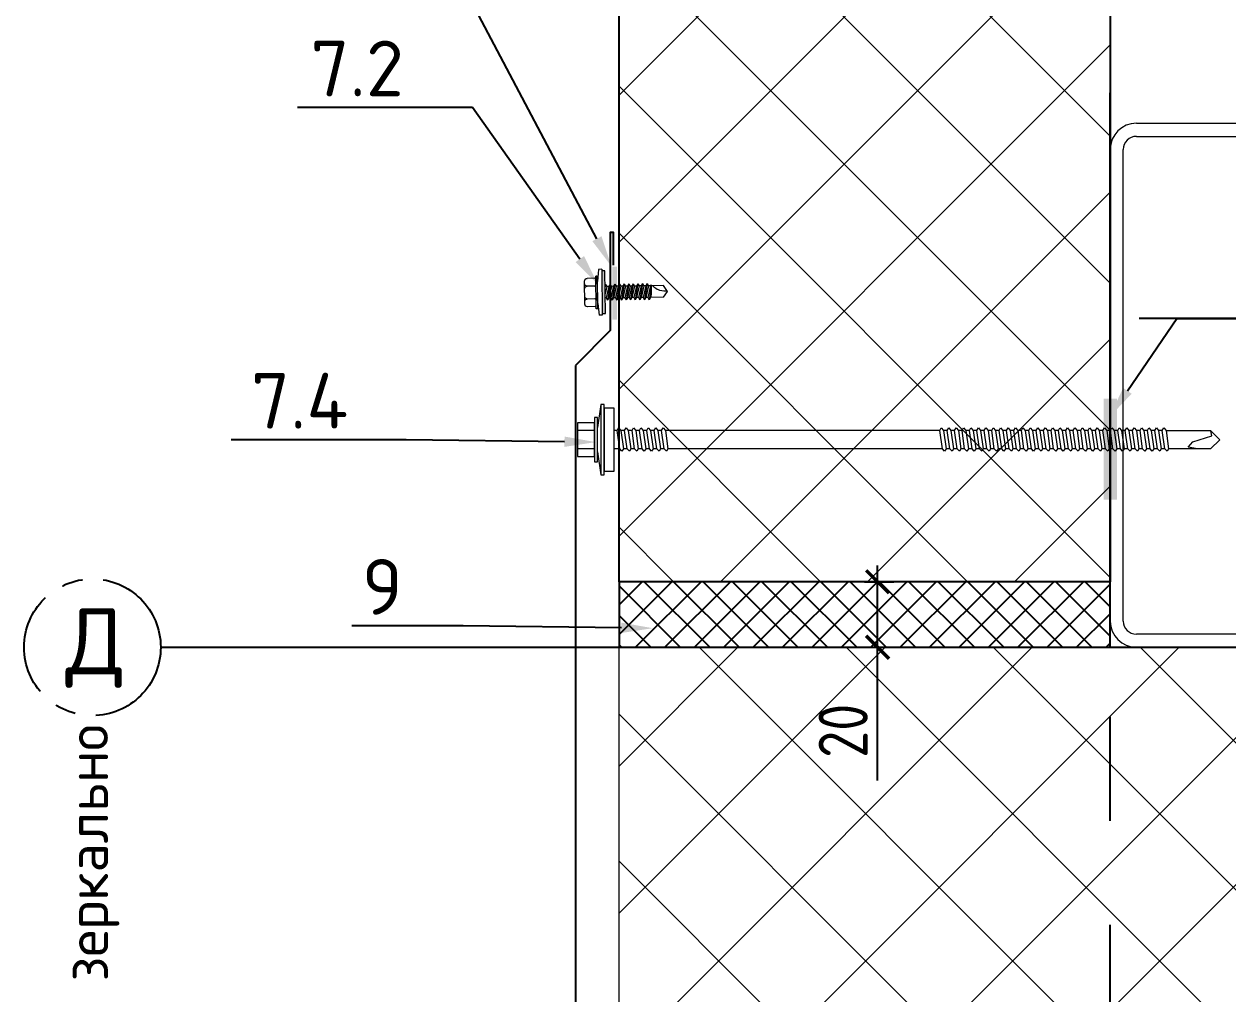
# Model space of a CAD drawing. Header units: millimetres. Extents: x -3689 to 3021565, y -698052 to -604547.
# Drawn here: x 2758484 to 2758851.7, y -666434.7 to -666138.6 of the extents above; entities that cross this region are included whole.
import ezdxf
from ezdxf import colors
from ezdxf.entities.mleader import LeaderData, LeaderLine
from ezdxf.math import Vec2, Vec3

# ---------------------------------------------------------------- set-up
doc = ezdxf.new("R2010")
doc.units = ezdxf.units.MM
doc.header["$PDMODE"] = 35
doc.linetypes.add('CENTER', pattern=[50.800000000000004, 31.75, -6.35, 6.35, -6.35])
doc.layers.get('0').update_dxf_attribs({"lineweight": 0})
doc.layers.get('Defpoints').update_dxf_attribs({"color": 4})
doc.layers.add('A-FLOR-DIMS', color=133, linetype='Continuous', lineweight=0)
for name, color, linetype in [('A-FLOR-IDEN', 14, 'Continuous'), ('A-WALL-PATT', 181, 'Continuous'), ('S-GRID', 133, 'CENTER'), ('S-METL', 14, 'Continuous'), ('S-WALL-PATT', 181, 'Continuous')]:
    doc.layers.add(name, color=color, linetype=linetype)
doc.styles.add('GOST 2.304', font='CS_Gost2304.shx')
doc.styles.add('ЕСКД', font='isocpeur.ttf')
doc.dimstyles.new('001.5', dxfattribs={"dimscale": 10, "dimtxt": 1.5, "dimasz": 0.7, "dimexe": 0.5, "dimexo": 0, "dimgap": 0.3, "dimtad": 1, "dimdec": 0, "dimrnd": 0.001, "dimtxsty": 'GOST 2.304', "dimblk": 'ARCHTICK', "dimcen": 0, "dimdle": 0.5, "dimclrd": 256, "dimclre": 256, "dimclrt": 256, "dimadec": 0, "dimazin": 2, "dimtfac": 0.75, "dimtdec": 0, "dimtmove": 1, "dimatfit": 3, "dimfxl": 1, "dimtolj": 1, "dimarcsym": 0})

# ---------------------------------------------------------------- blocks, each defined once
blk = doc.blocks.new('БК1')
at = {"color": 0, "linetype": 'ByBlock', "lineweight": 0, "ltscale": 60}
for p, q in [((-8180.458553099746, -262123.5185199365), (-8036.458553099746, -262123.5185199365)), ((-8180.458553099746, -262127.5185199365), (-8036.458553099746, -262127.5185199365)), ((-8188.458553099746, -262275.5185199365), (-8188.458553099746, -262131.5185199365)), ((-8184.458553099746, -262275.5185199365), (-8184.458553099746, -262131.5185199365)), ((-8032.458553099746, -262131.5185199365), (-8032.458553099746, -262275.5185199365)), ((-8028.458553099746, -262131.5185199365), (-8028.458553099746, -262275.5185199365)), ((-8108.458553099746, -262178.9185199365), (-8108.458553099746, -262228.1185199365)), ((-8133.058553099746, -262203.5185199365), (-8083.858553099746, -262203.5185199365)), ((-8036.458553099746, -262279.5185199365), (-8180.458553099746, -262279.5185199365)), ((-8036.458553099746, -262283.5185199365), (-8180.458553099746, -262283.5185199365))]:
    blk.add_line(p, q, dxfattribs=at)
for centre, radius, start, end in [((-8180.458553099746, -262131.5185199365), 8.000000000000002, 90, 180), ((-8036.458553099746, -262131.5185199365), 8.000000000000002, 0, 90), ((-8180.458553099746, -262131.5185199365), 4.000000000000001, 90, 180), ((-8036.458553099746, -262131.5185199365), 4.000000000000001, 0, 90), ((-8180.458553099746, -262275.5185199365), 8.000000000000002, 180, 270), ((-8180.458553099746, -262275.5185199365), 4.000000000000001, 180, 270), ((-8036.458553099746, -262275.5185199365), 4.000000000000001, 270, 0), ((-8036.458553099746, -262275.5185199365), 8.000000000000002, 270, 0)]:
    blk.add_arc(centre, radius, start, end, dxfattribs=at)
blk = doc.blocks.new('*U563')
at = {"lineweight": 0}
h = blk.add_hatch(dxfattribs=at)
h.set_pattern_fill('ANSI37', color=181, scale=10, style=0)
h.set_pattern_definition([(45, (90, -532.448770688905), (-22.45064030267288, 22.45064030267288), []), (135, (90, -532.448770688905), (-22.45064030267288, -22.45064030267288), [])])
h.paths.add_polyline_path([(0, 467.5512293110949), (0, 0), (150, 0), (150, 467.5512293110949)])
at = {"color": 5}
blk.add_line((150, 0), (150, 467.5512293110949), dxfattribs=at)
at = {"color": 5, "lineweight": 0}
blk.add_line((0, 0), (150, 0), dxfattribs=at)
blk = doc.blocks.new('*U564')
at = {"lineweight": 0}
h = blk.add_hatch(dxfattribs=at)
h.set_pattern_fill('ANSI37', color=181, scale=10, style=0)
h.set_pattern_definition([(45, (90, -744.3721433139873), (-22.45064030267288, 22.45064030267288), []), (135, (90, -744.3721433139873), (-22.45064030267288, -22.45064030267288), [])])
h.paths.add_polyline_path([(0, 255.6278566860126), (0, 0), (150, 0), (150, 255.6278566860126)])
at = {"color": 5, "lineweight": 0}
for p, q in [((150, 255.6278566860126), (0, 255.6278566860126)), ((0, 0), (150, 0))]:
    blk.add_line(p, q, dxfattribs=at)
at = {"color": 5}
for p, q in [((0, 255.6278566860126), (0, 0)), ((150, 0), (150, 255.6278566860126))]:
    blk.add_line(p, q, dxfattribs=at)
blk = doc.blocks.new('_ARCHTICK')
at = {"color": 0, "linetype": 'ByBlock', "const_width": 0.15}
blk.add_lwpolyline([(-0.5, -0.5), (0.5, 0.5)], dxfattribs=at)
blk = doc.blocks.new('*D612')
at = {"layer": 'A-FLOR-DIMS', "lineweight": -2, "ltscale": 10, "transparency": 16777216}
for p, q in [((2758744.676830462, -666333.8532748055), (2758744.676830462, -666303.8532748055)), ((2758740.733578453, -666308.8532748055), (2758749.676830462, -666308.8532748055)), ((2758740.733578453, -666328.8532748055), (2758749.676830462, -666328.8532748055)), ((2758744.676830462, -666369.4953854431), (2758744.676830462, -666328.8532748055))]:
    blk.add_line(p, q, dxfattribs=at)
at = {"layer": 'Defpoints', "color": 0, "ltscale": 10, "transparency": 16777216}
for p in [(2758740.733578453, -666308.8532748055), (2758744.676830462, -666308.8532748055), (2758740.733578453, -666328.8532748055)]:
    blk.add_point(p, dxfattribs=at)
at = {"layer": 'A-FLOR-DIMS', "lineweight": -2, "ltscale": 10, "transparency": 16777216, "xscale": 7, "yscale": 7, "zscale": 7}
for p, rotation in [((2758744.676830462, -666308.8532748055), 90), ((2758744.676830462, -666328.8532748055), 270)]:
    blk.add_blockref('_ARCHTICK', p, dxfattribs=dict(at, rotation=rotation))
at = {"layer": 'A-FLOR-DIMS', "ltscale": 10, "transparency": 16777216, "insert": (2758734.176830462, -666354.3525283008), "char_height": 15, "attachment_point": 5, "rotation": 90, "style": 'GOST 2.304'}
blk.add_mtext('\\A1;20', dxfattribs=at)
blk = doc.blocks.new('*U572')
at = {"color": 0, "lineweight": 0, "ltscale": 10}
for p, q in [((0.9999999999995483, 10.75821146399544), (-1.578047253216045e-13, 3.758211464021094)), ((1.999999999999548, 10.75821146399548), (0.9999999999995483, 10.75821146399544)), ((0.9999999999995483, 10.75821146399544), (1.000000000000452, -10.75821146399535)), ((2.000000000000452, -10.75821146399531), (1.999999999999548, 10.75821146399548)), ((4.999999999999596, 9.625768151993025), (1.999999999999596, 9.625768151992899)), ((1.999999999999596, 9.625768151992899), (2.000000000000404, -9.625768151992732)), ((5.000000000000404, -9.625768151992606), (4.999999999999596, 9.625768151993025)), ((-1.000000000000214, 5.095994904011563), (-6.200000000000213, 5.095994904011344)), ((-6.200000000000213, 5.095994904011344), (-6.199999999999785, -5.095994904011865)), ((-2.853031142658489e-13, 6.794659872000921), (-1.000000000000285, 6.794659872000879)), ((-1.000000000000285, 6.794659872000879), (-0.9999999999997147, -6.794659872000962)), ((-0.9999999999997861, -5.095994904011646), (-1.000000000000214, 5.095994904011563)), ((2.853031142658489e-13, -6.794659872000921), (-2.853031142658489e-13, 6.794659872000921)), ((-1.000000000000119, 2.831108280006405), (-6.200000000000118, 2.831108280006187)), ((5.960699671339194, 2.831108280006697), (4.999999999999881, 2.831108280006657)), ((5.960699671339194, 2.831108280006697), (6.413676996087806, 3.623818598440535)), ((6.75340998968594, -2.831108279977059), (5.960699671339194, 2.831108280006697)), ((6.413676996087806, 3.623818598440535), (7.093142983283565, 2.831108280006745)), ((7.093142983283565, 2.831108280006745), (7.885853301688519, -2.831108279977012)), ((8.225586295286144, 2.831108280006792), (7.093142983283565, 2.831108280006745)), ((8.225586295286144, 2.831108280006792), (7.093142983283565, 2.831108280006745)), ((8.225586295286144, 2.831108280006792), (8.678563620122066, 3.623818598440631)), ((9.018296613720201, -2.831108279976964), (8.225586295286144, 2.831108280006792)), ((8.678563620122066, 3.623818598440631), (9.358029607317826, 2.83110828000684)), ((9.358029607317826, 2.83110828000684), (10.15073992572278, -2.831108279976917)), ((10.49047291932041, 2.831108280006887), (9.358029607317826, 2.83110828000684)), ((10.49047291932041, 2.831108280006887), (9.358029607317826, 2.831108280006839)), ((10.49047291932041, 2.831108280006887), (10.94345024406902, 3.623818598440726)), ((11.28318323772536, -2.831108279976869), (10.49047291932041, 2.831108280006887)), ((10.94345024406902, 3.623818598440726), (11.62291623132298, 2.831108280006935)), ((11.62291623132298, 2.831108280006935), (12.41562654969883, -2.831108279976822)), ((12.75535954329646, 2.831108280006982), (11.62291623126478, 2.831108280006935)), ((12.75535954329646, 2.831108280006983), (11.62291623132298, 2.831108280006935)), ((12.75535954329646, 2.831108280006982), (13.20833686810328, 3.623818598440821)), ((13.54806986170141, -2.831108279976774), (12.75535954329646, 2.831108280006982)), ((13.20833686810328, 3.623818598440821), (13.88780285529904, 2.83110828000703)), ((13.88780285529904, 2.83110828000703), (14.68051317370399, -2.831108279976727)), ((15.02024616730162, 2.831108280007077), (13.88780285529904, 2.83110828000703)), ((15.02024616730162, 2.831108280007078), (13.88780285529904, 2.83110828000703)), ((15.02024616730162, 2.831108280007077), (15.47322349210843, 3.623818598440916)), ((15.81295648570657, -2.831108279976679), (15.02024616730162, 2.831108280007077)), ((15.47322349210843, 3.623818598440916), (16.1526894793042, 2.831108280007125)), ((16.1526894793042, 2.831108280007125), (16.94539979768004, -2.831108279976632)), ((17.28513279133588, 2.831108280007173), (16.1526894793042, 2.831108280007125)), ((17.28513279133588, 2.831108280007173), (16.1526894793042, 2.831108280007126)), ((17.28513279133588, 2.831108280007173), (17.73811011608449, 3.623818598441011)), ((18.07784310968262, -2.831108279976584), (17.28513279133588, 2.831108280007173)), ((17.73811011608449, 3.623818598441011), (18.41757610328025, 2.83110828000722)), ((18.41757610328025, 2.83110828000722), (19.2102864216852, -2.831108279976537)), ((19.55001941528283, 2.831108280007268), (18.41757610328025, 2.83110828000722)), ((19.55001941528283, 2.831108280007268), (18.41757610328025, 2.831108280007221)), ((19.55001941528283, 2.831108280007268), (20.00299674011875, 3.623818598441106)), ((20.34272973371688, -2.831108279976489), (19.55001941528283, 2.831108280007268)), ((20.00299674011875, 3.623818598441106), (20.68246272731451, 2.831108280007316)), ((20.68246272731451, 2.831108280007316), (21.47517304571946, -2.831108279976441)), ((21.81490603931709, 2.831108280007363), (20.68246272731451, 2.831108280007316)), ((104.5005885280032, 2.83110828001226), (20.68246272731451, 2.831108280007316)), ((104.5005885280032, 2.83110828001226), (104.9535658528391, 3.623818598446098)), ((105.2932988464372, -2.831108279971497), (104.5005885280032, 2.83110828001226)), ((104.9535658528391, 3.623818598446098), (105.6330318400348, 2.831108280012307)), ((105.6330318400348, 2.831108280012307), (106.4257421584398, -2.83110827997145)), ((106.7654751520374, 2.831108280012355), (105.6330318400348, 2.831108280012307)), ((106.7654751520956, 2.831108280012355), (107.2184524768442, 3.623818598446193)), ((107.5581854704424, -2.831108279971402), (106.7654751520956, 2.831108280012355)), ((107.2184524768442, 3.623818598446193), (107.89791846404, 2.831108280012402)), ((107.89791846404, 2.831108280012402), (108.690628782445, -2.831108279971355)), ((109.0303617760426, 2.83110828001245), (107.89791846404, 2.831108280012402)), ((109.0303617760426, 2.83110828001245), (109.4833391008785, 3.623818598446288)), ((109.8230720944767, -2.831108279971307), (109.0303617760426, 2.83110828001245)), ((109.4833391008785, 3.623818598446288), (110.1628050880743, 2.831108280012497)), ((110.1628050880743, 2.831108280012497), (110.9555154064792, -2.831108279971259)), ((111.2952484000768, 2.831108280012545), (110.1628050880743, 2.831108280012497)), ((111.2952484000768, 2.831108280012545), (111.7482257248255, 3.623818598446383)), ((112.0879587184818, -2.831108279971212), (111.2952484000768, 2.831108280012545)), ((111.7482257248255, 3.623818598446383), (112.4276917120794, 2.831108280012592)), ((112.4276917120794, 2.831108280012592), (113.2204020304553, -2.831108279971164)), ((113.5601350240529, 2.83110828001264), (112.4276917120212, 2.831108280012592)), ((113.5601350240529, 2.83110828001264), (114.0131123488597, 3.623818598446478)), ((114.3528453424579, -2.831108279971117), (113.5601350240529, 2.83110828001264)), ((114.0131123488597, 3.623818598446478), (114.6925783360555, 2.831108280012687)), ((114.6925783360555, 2.831108280012687), (115.4852886544604, -2.831108279971069)), ((115.8250216480581, 2.831108280012735), (114.6925783360555, 2.831108280012687)), ((115.8250216480581, 2.831108280012735), (116.2779989728649, 3.623818598446573)), ((116.617731966463, -2.831108279971022), (115.8250216480581, 2.831108280012735)), ((116.2779989728649, 3.623818598446573), (116.9574649600606, 2.831108280012782)), ((116.9574649600606, 2.831108280012782), (117.7501752784365, -2.831108279970974)), ((118.0899082720923, 2.83110828001283), (116.9574649600606, 2.831108280012782)), ((118.0899082720923, 2.83110828001283), (118.5428855968409, 3.623818598446668)), ((118.8826185904391, -2.831108279970927), (118.0899082720923, 2.83110828001283)), ((118.5428855968409, 3.623818598446668), (119.2223515840367, 2.831108280012878)), ((119.2223515840367, 2.831108280012878), (120.0150619024417, -2.831108279970879)), ((120.3547948960393, 2.831108280012925), (119.2223515840367, 2.831108280012878)), ((120.3547948960393, 2.831108280012925), (120.8077722208752, 3.623818598446763)), ((121.1475052144733, -2.831108279970831), (120.3547948960393, 2.831108280012925)), ((120.8077722208752, 3.623818598446763), (121.4872382080709, 2.831108280012973)), ((121.4872382080709, 2.831108280012973), (122.2799485264759, -2.831108279970784)), ((122.6196815200735, 2.83110828001302), (121.4872382080709, 2.831108280012973)), ((122.6196815200735, 2.83110828001302), (123.0726588448221, 3.623818598446859)), ((123.4123918384203, -2.831108279970736), (122.6196815200735, 2.83110828001302)), ((123.0726588448221, 3.623818598446859), (123.7521248320179, 2.831108280013068)), ((123.7521248320179, 2.831108280013068), (124.5448351504519, -2.831108279970689)), ((124.8845681440496, 2.831108280013115), (123.7521248320179, 2.831108280013068)), ((124.8845681440496, 2.831108280013114), (125.3375454687982, 3.623818598446953)), ((125.6772784623963, -2.831108279970642), (124.8845681440496, 2.831108280013114)), ((125.3375454687982, 3.623818598446953), (126.017011455994, 2.831108280013162)), ((126.017011455994, 2.831108280013162), (126.8097217743989, -2.831108279970595)), ((127.1494547679966, 2.831108280013209), (126.017011455994, 2.831108280013162)), ((127.1494547679966, 2.831108280013209), (127.6024320928325, 3.623818598447048)), ((127.9421650864306, -2.831108279970547), (127.1494547679966, 2.831108280013209)), ((127.6024320928325, 3.623818598447048), (128.2818980800282, 2.831108280013257)), ((128.2818980800282, 2.831108280013257), (129.0746083984332, -2.8311082799705)), ((129.4143413920308, 2.831108280013305), (128.2818980800282, 2.831108280013257)), ((129.4143413920308, 2.831108280013305), (129.8673187167794, 3.623818598447143)), ((130.2070517104358, -2.831108279970452), (129.4143413920308, 2.831108280013305)), ((129.8673187167794, 3.623818598447143), (130.5467847040334, 2.831108280013352)), ((130.5467847040334, 2.831108280013352), (131.3394950224092, -2.831108279970405)), ((131.6792280160069, 2.8311082800134), (130.5467847039752, 2.831108280013352)), ((131.6792280160069, 2.8311082800134), (132.1322053408137, 3.623818598447238)), ((132.4719383344118, -2.831108279970357), (131.6792280160069, 2.8311082800134)), ((132.1322053408137, 3.623818598447238), (132.8116713280095, 2.831108280013447)), ((132.8116713280095, 2.831108280013447), (133.6043816464144, -2.83110827997031)), ((133.944114640012, 2.831108280013495), (132.8116713280095, 2.831108280013447)), ((133.944114640012, 2.831108280013495), (134.3970919648189, 3.623818598447333)), ((134.736824958417, -2.831108279970262), (133.944114640012, 2.831108280013495)), ((134.3970919648189, 3.623818598447333), (135.0765579520146, 2.831108280013543)), ((135.0765579520146, 2.831108280013543), (135.8692682703904, -2.831108279970214)), ((136.2090012640463, 2.83110828001359), (135.0765579520146, 2.831108280013543)), ((136.2090012640463, 2.83110828001359), (136.6619785887949, 3.623818598447428)), ((137.001711582393, -2.831108279970167), (136.2090012640463, 2.83110828001359)), ((136.6619785887949, 3.623818598447428), (137.3414445759907, 2.831108280013638)), ((137.3414445759907, 2.831108280013638), (138.1341548943956, -2.831108279970119)), ((138.4738878879932, 2.831108280013685), (137.3414445759907, 2.831108280013638)), ((138.4738878879932, 2.831108280013685), (138.9268652128292, 3.623818598447524)), ((139.2665982064273, -2.831108279970072), (138.4738878879932, 2.831108280013685)), ((138.9268652128292, 3.623818598447524), (139.6063312000249, 2.831108280013733)), ((139.6063312000249, 2.831108280013733), (140.3990415184299, -2.831108279970024)), ((140.7387745120275, 2.83110828001378), (139.6063312000249, 2.831108280013733)), ((140.7387745120275, 2.83110828001378), (141.1917518367761, 3.623818598447619)), ((141.5314848303742, -2.831108279969976), (140.7387745120275, 2.83110828001378)), ((141.1917518367761, 3.623818598447619), (141.8712178239719, 2.831108280013828)), ((141.8712178239719, 2.831108280013828), (142.6639281424059, -2.831108279969929)), ((143.0036611360036, 2.831108280013875), (141.8712178239719, 2.831108280013828)), ((143.0036611360036, 2.831108280013875), (143.4566384608104, 3.623818598447714)), ((143.7963714544085, -2.831108279969881), (143.0036611360036, 2.831108280013875)), ((143.4566384608104, 3.623818598447714), (144.1361044480061, 2.831108280013923)), ((144.1361044480061, 2.831108280013923), (144.9288147664111, -2.831108279969834)), ((145.2685477600087, 2.83110828001397), (144.1361044480061, 2.831108280013923)), ((145.2685477600087, 2.83110828001397), (145.7215250848446, 3.623818598447809)), ((146.0612580784428, -2.831108279969786), (145.2685477600087, 2.83110828001397)), ((145.7215250848446, 3.623818598447809), (146.4009910720404, 2.831108280014018)), ((146.4009910720404, 2.831108280014018), (147.1937013903871, -2.831108279969739)), ((147.5334343839848, 2.831108280014065), (146.4009910720404, 2.831108280014018)), ((147.533434384043, 2.831108280014065), (147.9864117087916, 3.623818598447904)), ((148.3261447023897, -2.831108279969691), (147.533434384043, 2.831108280014065)), ((147.9864117087916, 3.623818598447904), (148.6658776959873, 2.831108280014113)), ((148.6658776959873, 2.831108280014113), (149.4585880144214, -2.831108279969644)), ((149.798321008019, 2.831108280014161), (148.6658776959873, 2.831108280014113)), ((149.798321008019, 2.831108280014161), (150.2512983328259, 3.623818598447999)), ((150.591031326424, -2.831108279969596), (149.798321008019, 2.831108280014161)), ((150.2512983328259, 3.623818598447999), (150.9307643200216, 2.831108280014208)), ((150.9307643200216, 2.831108280014208), (151.7234746384266, -2.831108279969548)), ((152.0632076320242, 2.831108280014256), (150.9307643200216, 2.831108280014208)), ((152.0632076320242, 2.831108280014256), (152.5161849568019, 3.623818598448094)), ((152.8559179504, -2.831108279969501), (152.0632076320242, 2.831108280014256)), ((152.5161849568019, 3.623818598448094), (153.1956509439977, 2.831108280014303)), ((153.1956509439977, 2.831108280014303), (153.9883612624026, -2.831108279969453)), ((154.3280942560002, 2.831108280014351), (153.1956509439977, 2.831108280014303)), ((154.3280942560002, 2.831108280014351), (154.7810715808071, 3.623818598448189)), ((155.1208045744052, -2.831108279969406), (154.3280942560002, 2.831108280014351)), ((154.7810715808071, 3.623818598448189), (155.4605375680028, 2.831108280014398)), ((155.4605375680028, 2.831108280014398), (156.2532478864078, -2.831108279969358)), ((156.5929808800054, 2.831108280014446), (155.4605375680028, 2.831108280014398)), ((156.5929808800054, 2.831108280014446), (157.0459582048413, 3.623818598448284)), ((157.3856911984394, -2.831108279969311), (156.5929808800054, 2.831108280014446)), ((157.0459582048413, 3.623818598448284), (157.7254241920371, 2.831108280014493)), ((157.7254241920371, 2.831108280014493), (158.518134510442, -2.831108279969263)), ((158.8578675040397, 2.831108280014541), (157.7254241920371, 2.831108280014493)), ((158.8578675040397, 2.831108280014541), (159.3108448287883, 3.623818598448379)), ((159.6505778223864, -2.831108279969216), (158.8578675040397, 2.831108280014541)), ((159.3108448287883, 3.623818598448379), (159.990310815984, 2.831108280014588)), ((159.990310815984, 2.831108280014588), (160.7830211344181, -2.831108279969168)), ((161.1227541280157, 2.831108280014636), (159.990310815984, 2.831108280014588)), ((161.1227541280157, 2.831108280014636), (161.5757314528225, 3.623818598448474)), ((161.9154644464207, -2.831108279969121), (161.1227541280157, 2.831108280014636)), ((161.5757314528225, 3.623818598448474), (162.2551974400183, 2.831108280014683)), ((162.2551974400183, 2.831108280014683), (163.0479077584232, -2.831108279969073)), ((163.3876407520209, 2.831108280014731), (162.2551974400183, 2.831108280014683)), ((163.3876407520209, 2.831108280014731), (163.8406180767986, 3.623818598448569)), ((164.1803510703967, -2.831108279969026), (163.3876407520209, 2.831108280014731)), ((163.8406180767986, 3.623818598448569), (164.5200840639943, 2.831108280014779)), ((164.5200840639943, 2.831108280014779), (165.3127943823993, -2.831108279968978)), ((165.6525273759969, 2.831108280014826), (164.5200840639943, 2.831108280014779)), ((165.6525273759969, 2.831108280014826), (166.1055047008037, 3.623818598448664)), ((166.4452376944019, -2.83110827996893), (165.6525273759969, 2.831108280014826)), ((166.1055047008037, 3.623818598448664), (166.7849706879995, 2.831108280014874)), ((166.7849706879995, 2.831108280014874), (167.5776810064336, -2.831108279968883)), ((167.9174140000312, 2.831108280014921), (166.7849706879995, 2.831108280014874)), ((167.9174140000312, 2.831108280014921), (168.370391324838, 3.62381859844876)), ((168.7101243184361, -2.831108279968835), (167.9174140000312, 2.831108280014921)), ((168.370391324838, 3.62381859844876), (169.0498573120338, 2.831108280014969)), ((169.0498573120338, 2.831108280014969), (169.8425676303805, -2.831108279968788)), ((170.1823006239781, 2.831108280015016), (169.0498573120338, 2.831108280014969)), ((170.1823006240363, 2.831108280015016), (170.6352779488141, 3.623818598448855)), ((170.9750109424122, -2.83110827996874), (170.1823006240363, 2.831108280015016)), ((170.6352779488141, 3.623818598448855), (171.3147439360098, 2.831108280015064)), ((171.3147439360098, 2.831108280015064), (172.1074542544148, -2.831108279968693)), ((172.4471872480124, 2.831108280015112), (171.3147439360098, 2.831108280015064)), ((172.4471872480124, 2.831108280015112), (172.9001645728192, 3.62381859844895)), ((173.2398975664173, -2.831108279968645), (172.4471872480124, 2.831108280015112)), ((172.9001645728192, 3.62381859844895), (173.579630560015, 2.831108280015159)), ((173.5796305600149, 2.831108280015159), (187.1689503039877, 2.83110828001573)), ((173.579630560015, 2.831108280015159), (174.3723408784199, -2.831108279968598)), ((181.733222406422, -0.679465987201224), (187.6219276287947, 1.132443311997329)), ((187.168891720008, 2.83110828001573), (190, 1.699364696006077e-11)), ((190, 1.699364696006077e-11), (187.1688917200664, -2.83110827996806)), ((187.6219276287947, 1.132443311997329), (187.310505717999, 2.689552866004499)), ((-0.9999999999998811, -2.831108279977385), (-6.19999999999988, -2.831108279977603)), ((6.75340998968594, -2.831108279977058), (5.000000000000119, -2.831108279977132)), ((7.432875976881695, -3.510574267172757), (6.75340998968594, -2.831108279977059)), ((7.885853301688519, -2.831108279977012), (7.432875976881695, -3.510574267172757)), ((9.018296613720201, -2.831108279976964), (7.885853301688519, -2.831108279977012)), ((9.018296613720201, -2.831108279976963), (7.885853301688519, -2.831108279977011)), ((9.697762600915956, -3.510574267172662), (9.018296613720201, -2.831108279976964)), ((10.15073992572278, -2.831108279976917), (9.697762600915956, -3.510574267172662)), ((11.28318323766715, -2.831108279976869), (10.15073992572278, -2.831108279976917)), ((11.28318323772536, -2.831108279976868), (10.15073992572278, -2.831108279976916)), ((11.96264922492111, -3.510574267172567), (11.28318323772536, -2.831108279976869)), ((12.41562654969883, -2.831108279976822), (11.96264922492111, -3.510574267172567)), ((13.54806986170141, -2.831108279976774), (12.41562654969883, -2.831108279976822)), ((13.54806986170141, -2.831108279976773), (12.41562654969883, -2.83110827997682)), ((14.22753584889717, -3.510574267172472), (13.54806986170141, -2.831108279976774)), ((14.68051317370399, -2.831108279976727), (14.22753584889717, -3.510574267172472)), ((15.81295648570657, -2.831108279976679), (14.68051317370399, -2.831108279976727)), ((15.81295648570657, -2.831108279976678), (14.68051317370399, -2.831108279976725)), ((16.49242247290232, -3.510574267172377), (15.81295648570657, -2.831108279976679)), ((16.94539979768004, -2.831108279976632), (16.49242247290232, -3.510574267172377)), ((18.07784310968262, -2.831108279976584), (16.94539979768004, -2.831108279976632)), ((18.07784310968262, -2.831108279976584), (16.94539979768004, -2.831108279976631)), ((18.75730909687838, -3.510574267172282), (18.07784310968262, -2.831108279976584)), ((19.2102864216852, -2.831108279976537), (18.75730909687838, -3.510574267172282)), ((20.34272973371688, -2.831108279976489), (19.2102864216852, -2.831108279976537)), ((20.34272973371688, -2.831108279976489), (19.2102864216852, -2.831108279976536)), ((21.02219572091264, -3.510574267172187), (20.34272973371688, -2.831108279976489)), ((21.47517304571946, -2.831108279976441), (21.02219572091264, -3.510574267172187)), ((105.2932988464372, -2.831108279971498), (21.47517304571946, -2.831108279976441)), ((105.972764833633, -3.510574267167195), (105.2932988464372, -2.831108279971497)), ((106.4257421584398, -2.83110827997145), (105.972764833633, -3.510574267167195)), ((107.5581854703842, -2.831108279971402), (106.4257421584398, -2.83110827997145)), ((108.2376514576382, -3.5105742671671), (107.5581854704424, -2.831108279971402)), ((108.690628782445, -2.831108279971355), (108.2376514576382, -3.5105742671671)), ((109.8230720944767, -2.831108279971307), (108.690628782445, -2.831108279971355)), ((110.5025380816724, -3.510574267167005), (109.8230720944767, -2.831108279971307)), ((110.9555154064792, -2.831108279971259), (110.5025380816724, -3.510574267167005)), ((112.0879587184236, -2.831108279971212), (110.9555154064792, -2.831108279971259)), ((112.7674247056776, -3.51057426716691), (112.0879587184818, -2.831108279971212)), ((113.2204020304553, -2.831108279971164), (112.7674247056776, -3.51057426716691)), ((114.3528453424579, -2.831108279971117), (113.2204020304553, -2.831108279971164)), ((115.0323113296536, -3.510574267166815), (114.3528453424579, -2.831108279971117)), ((115.4852886544604, -2.831108279971069), (115.0323113296536, -3.510574267166815)), ((116.617731966463, -2.831108279971022), (115.4852886544604, -2.831108279971069)), ((117.2971979536588, -3.510574267166719), (116.617731966463, -2.831108279971022)), ((117.7501752784365, -2.831108279970974), (117.2971979536588, -3.510574267166719)), ((118.8826185904391, -2.831108279970927), (117.7501752784365, -2.831108279970974)), ((119.5620845776348, -3.510574267166624), (118.8826185904391, -2.831108279970927)), ((120.0150619024417, -2.831108279970879), (119.5620845776348, -3.510574267166624)), ((121.1475052144733, -2.831108279970831), (120.0150619024417, -2.831108279970879)), ((121.8269712016691, -3.510574267166529), (121.1475052144733, -2.831108279970831)), ((122.2799485264759, -2.831108279970784), (121.8269712016691, -3.510574267166529)), ((123.4123918384203, -2.831108279970736), (122.2799485264759, -2.831108279970784)), ((124.0918578256743, -3.510574267166434), (123.4123918384203, -2.831108279970736)), ((124.5448351504519, -2.831108279970689), (124.0918578256743, -3.510574267166434)), ((125.6772784623963, -2.831108279970641), (124.5448351504519, -2.831108279970689)), ((126.3567444495921, -3.51057426716634), (125.6772784623963, -2.831108279970642)), ((126.8097217743989, -2.831108279970595), (126.3567444495921, -3.51057426716634)), ((127.9421650864306, -2.831108279970547), (126.8097217743989, -2.831108279970595)), ((128.6216310736264, -3.510574267166245), (127.9421650864306, -2.831108279970547)), ((129.0746083984332, -2.8311082799705), (128.6216310736264, -3.510574267166245)), ((130.2070517103776, -2.831108279970452), (129.0746083984332, -2.8311082799705)), ((130.8865176976315, -3.51057426716615), (130.2070517104358, -2.831108279970452)), ((131.3394950224092, -2.831108279970405), (130.8865176976315, -3.51057426716615)), ((132.4719383344118, -2.831108279970357), (131.3394950224092, -2.831108279970405)), ((133.1514043216076, -3.510574267166055), (132.4719383344118, -2.831108279970357)), ((133.6043816464144, -2.83110827997031), (133.1514043216076, -3.510574267166055)), ((134.736824958417, -2.831108279970262), (133.6043816464144, -2.83110827997031)), ((135.4162909456127, -3.51057426716596), (134.736824958417, -2.831108279970262)), ((135.8692682703904, -2.831108279970214), (135.4162909456127, -3.51057426716596)), ((137.001711582393, -2.831108279970167), (135.8692682703904, -2.831108279970214)), ((137.6811775695888, -3.510574267165865), (137.001711582393, -2.831108279970167)), ((138.1341548943956, -2.831108279970119), (137.6811775695888, -3.510574267165865)), ((139.2665982064273, -2.831108279970072), (138.1341548943956, -2.831108279970119)), ((139.946064193623, -3.51057426716577), (139.2665982064273, -2.831108279970072)), ((140.3990415184299, -2.831108279970024), (139.946064193623, -3.51057426716577)), ((141.5314848303742, -2.831108279969976), (140.3990415184299, -2.831108279970024)), ((142.2109508176282, -3.510574267165675), (141.5314848303742, -2.831108279969976)), ((142.6639281424059, -2.831108279969929), (142.2109508176282, -3.510574267165675)), ((143.7963714544085, -2.831108279969881), (142.6639281424059, -2.831108279969929)), ((144.4758374416043, -3.51057426716558), (143.7963714544085, -2.831108279969881)), ((144.9288147664111, -2.831108279969834), (144.4758374416043, -3.51057426716558)), ((146.0612580784428, -2.831108279969786), (144.9288147664111, -2.831108279969834)), ((146.7407240656385, -3.510574267165484), (146.0612580784428, -2.831108279969786)), ((147.1937013903871, -2.831108279969739), (146.7407240656385, -3.510574267165484)), ((148.3261447023897, -2.831108279969691), (147.1937013903871, -2.831108279969739)), ((149.0056106895855, -3.510574267165389), (148.3261447023897, -2.831108279969691)), ((149.4585880144214, -2.831108279969644), (149.0056106895855, -3.510574267165389)), ((150.591031326424, -2.831108279969596), (149.4585880144214, -2.831108279969644)), ((151.2704973136197, -3.510574267165294), (150.591031326424, -2.831108279969596)), ((151.7234746384266, -2.831108279969548), (151.2704973136197, -3.510574267165294)), ((152.8559179504, -2.831108279969501), (151.7234746384266, -2.831108279969548)), ((153.5353839376249, -3.510574267165199), (152.8559179504, -2.831108279969501)), ((153.9883612624026, -2.831108279969453), (153.5353839376249, -3.510574267165199)), ((155.1208045744052, -2.831108279969406), (153.9883612624026, -2.831108279969453)), ((155.8002705616009, -3.510574267165104), (155.1208045744052, -2.831108279969406)), ((156.2532478864078, -2.831108279969358), (155.8002705616009, -3.510574267165104)), ((157.3856911984394, -2.831108279969311), (156.2532478864078, -2.831108279969358)), ((158.0651571856352, -3.510574267165009), (157.3856911984394, -2.831108279969311)), ((158.518134510442, -2.831108279969263), (158.0651571856352, -3.510574267165009)), ((159.6505778223864, -2.831108279969216), (158.5181345103838, -2.831108279969263)), ((160.3300438095822, -3.510574267164914), (159.6505778223864, -2.831108279969216)), ((160.7830211344181, -2.831108279969168), (160.3300438095822, -3.510574267164914)), ((161.9154644464207, -2.831108279969121), (160.7830211344181, -2.831108279969168)), ((162.5949304336164, -3.510574267164818), (161.9154644464207, -2.831108279969121)), ((163.0479077584232, -2.831108279969073), (162.5949304336164, -3.510574267164818)), ((164.1803510703967, -2.831108279969026), (163.0479077584232, -2.831108279969073)), ((164.8598170576507, -3.510574267164723), (164.1803510703967, -2.831108279969026)), ((165.3127943823993, -2.831108279968978), (164.8598170576507, -3.510574267164723)), ((166.4452376944019, -2.83110827996893), (165.3127943823993, -2.831108279968978)), ((167.1247036815976, -3.510574267164628), (166.4452376944019, -2.83110827996893)), ((167.5776810064336, -2.831108279968883), (167.1247036815976, -3.510574267164628)), ((168.7101243184361, -2.831108279968835), (167.5776810064336, -2.831108279968883)), ((169.3895903056319, -3.510574267164533), (168.7101243184361, -2.831108279968835)), ((169.8425676303805, -2.831108279968788), (169.3895903056319, -3.510574267164533)), ((170.9750109424122, -2.83110827996874), (169.8425676303805, -2.831108279968788)), ((171.6544769296079, -3.510574267164438), (170.9750109424122, -2.83110827996874)), ((172.1074542544148, -2.831108279968693), (171.6544769296079, -3.510574267164438)), ((173.2398975664173, -2.831108279968645), (172.1074542544148, -2.831108279968693)), ((173.9193635536131, -3.510574267164343), (173.2398975664173, -2.831108279968645)), ((174.3723408784199, -2.831108279968598), (173.9193635536131, -3.510574267164343)), ((187.1689503040461, -2.83110827996806), (174.3723408784199, -2.831108279968598)), ((180.3742904320306, -2.264886624010712), (181.733222406422, -0.679465987201224)), ((183.2053987120226, -2.831108279968227), (180.3742904320306, -2.264886624010712)), ((-6.199999999999785, -5.095994904011865), (-0.9999999999997861, -5.095994904011646)), ((-0.9999999999997147, -6.794659872000962), (2.853031142658489e-13, -6.794659872000921)), ((1.578047253205254e-13, -3.758211463995394), (1.000000000000452, -10.75821146399535)), ((1.000000000000452, -10.75821146399535), (2.000000000000452, -10.75821146399531)), ((2.000000000000404, -9.625768151992732), (5.000000000000404, -9.625768151992606))]:
    blk.add_line(p, q, dxfattribs=at)
blk = doc.blocks.new('*U574')
for p in [(0, 250), (-250, 0)]:
    blk.add_line(p, (0, 0))
for points in [[(-11.60660171776544, 280.6066017178237), (-11.60660171776544, 290.6066017178237), (-10.60660171776544, 290.6066017178237), (-10.60660171776544, 260.6066017178237), (0, 250)], [(-280.6066017178237, 11.60660171779455), (-290.6066017178237, 11.60660171779455), (-290.6066017178237, 10.60660171779455), (-260.6066017178237, 10.60660171779455), (-250, 0)]]:
    blk.add_lwpolyline(points)
blk = doc.blocks.new('*U530')
at = {"lineweight": 0}
blk.add_hatch(color=0, dxfattribs=at).paths.add_polyline_path([(6.500028934155127, -0.9992351740365836), (-6.500028934155127, -0.9992351740365865), (-6.500028934155127, -1.443296356685747e-15), (6.500028934155127, 1.443296356685747e-15)])
at = {"color": 0, "lineweight": 0}
for p, q in [((-1.75979577822, 17.76911293662852), (0.0001427191382348255, 19.00156603410142)), ((0.0001427191382348255, 19.00156603410142), (1.760204217272982, 17.76928860001499)), ((-1.75979577822, 17.77512051083614), (-1.759595558345612, 13.76304829795845)), ((1.760204217280258, 17.77529617422261), (1.760392185868111, 14.00871998502408)), ((2.464262165653051, 11.40331470395904), (-2.463781191952878, 10.53462127275998)), ((2.464332430994543, 12.81131470232504), (-2.463710926611387, 11.94262127106777)), ((-1.75969064364472, 12.34904072748032), (-2.463710926611387, 11.94262127106777)), ((-1.759731211357578, 11.53613154939376), (-2.463710926611387, 11.94262127106777)), ((1.269850955752187, 14.00874446512899), (-2.463640661277172, 13.35062126943376)), ((-1.759620378325057, 13.75704072578811), (-2.463640661277172, 13.35062126943376)), ((-1.759660946023363, 12.94413154770155), (-2.463640661277172, 13.35062126943376)), ((1.760282450399243, 11.80980442569126), (-1.759760908986212, 10.94104072911432)), ((-1.759731211357578, 11.53613154939376), (-1.759760908986212, 10.94104072911432)), ((1.760312148020601, 12.4048952459707), (-1.759731211357578, 11.53613154939376)), ((1.760352715740735, 13.21780442399904), (-1.75969064364472, 12.34904072748032)), ((-1.759660946016087, 12.94413154770155), (-1.75969064364472, 12.34904072748032)), ((1.760382413362092, 13.81289524427848), (-1.759660946016087, 12.94413154770155)), ((-0.73936477863754, 14.00884473376209), (-1.759620378303229, 13.75704072578811)), ((2.112392185430505, 14.00870241870871), (-0.73936477863754, 14.00884473376209)), ((2.464262165653051, 11.40331470395904), (1.760241882679109, 10.99689524766291)), ((1.760312148035152, 12.4048952459707), (1.760281366463457, 11.78808375616791)), ((2.464262165653051, 11.40331470395904), (1.760282450399243, 11.80980442569126)), ((2.464332430994543, 12.81131470232504), (1.760312148020601, 12.4048952459707)), ((1.760382413362092, 13.81289524427848), (1.760351631783121, 13.19608375453391)), ((2.464332430994543, 12.81131470232504), (1.760352715740735, 13.21780442399904)), ((2.099570586164188, 14.00870305852732), (1.760382413362092, 13.81289524427848)), ((2.464121634970069, 8.587314707343468), (-2.463921722635862, 7.718621276086197)), ((-1.759901439669195, 8.12504073244054), (-2.463921722635862, 7.718621276086197)), ((-1.759942007382053, 7.312131554412192), (-2.463921722635862, 7.718621276086197)), ((2.46419190031156, 9.995314705651255), (-2.46385145729437, 9.126621274393985)), ((-1.759831174327704, 9.533040730806535), (-2.46385145729437, 9.126621274393985)), ((-1.759871742040562, 8.720131552719979), (-2.46385145729437, 9.126621274393985)), ((-1.759760908986212, 10.94104072911432), (-2.463781191952878, 10.53462127275998)), ((-1.75980147669907, 10.12813155108597), (-2.463781191952878, 10.53462127275998)), ((1.760071654382044, 7.585804430709688), (-1.759971704996135, 6.717040734132754)), ((1.760101352010678, 8.180895250989126), (-1.759942007374777, 7.312131554412192)), ((1.760141919723536, 8.993804429017475), (-1.759901439669195, 8.12504073244054)), ((-1.759871742040562, 8.720131552719979), (-1.759901439669195, 8.12504073244054)), ((1.760171617337617, 9.588895249296913), (-1.759871742040562, 8.720131552719979)), ((1.760212185057751, 10.40180442732526), (-1.759831174327704, 9.533040730806535)), ((-1.75980147669907, 10.12813155108597), (-1.759831174327704, 9.533040730806535)), ((1.760241882679109, 10.99689524766291), (-1.75980147669907, 10.12813155108597)), ((1.760101352010678, 8.180895250989126), (1.760070570438983, 7.564083761186341)), ((2.464051369635853, 7.179314708977475), (1.760071654382044, 7.585804430709688)), ((2.464121634970069, 8.587314707343468), (1.760101352010678, 8.180895250989126)), ((1.760171617352169, 9.588895249296913), (1.760140835780474, 8.972083759494128)), ((2.464121634970069, 8.587314707343468), (1.76014191971626, 8.993804429017475)), ((2.46419190031156, 9.995314705651255), (1.760171617337617, 9.588895249296913)), ((1.760241882693661, 10.99689524766291), (1.760211101121966, 10.38008375786012)), ((2.46419190031156, 9.995314705651255), (1.760212185057751, 10.40180442732526)), ((2.463910838960146, 4.363314712303692), (-2.464132518631233, 3.494621281104628)), ((-1.760112235679118, 3.901040737458971), (-2.464132518631233, 3.494621281104628)), ((2.463981104301637, 5.771314710669687), (-2.464062253289741, 4.902621279470623)), ((-1.760041970337626, 5.309040735766758), (-2.464062253289741, 4.902621279470623)), ((-1.760082538043208, 4.496131557738409), (-2.464062253289741, 4.902621279470623)), ((2.464051369635853, 7.179314708977475), (-2.463991987948249, 6.31062127777841)), ((-1.759971704996135, 6.717040734132754), (-2.463991987948249, 6.31062127777841)), ((-1.760012272723545, 5.904131556046196), (-2.463991987948249, 6.31062127777841)), ((1.759890556000755, 3.95689525594935), (-1.760152803377424, 3.088131559430622)), ((1.759931123720889, 4.769804434035906), (-1.760112235664566, 3.901040737458971)), ((-1.760082538035932, 4.496131557738409), (-1.760112235679118, 3.901040737458971)), ((1.759960821342246, 5.364895254315344), (-1.760082538043208, 4.496131557738409)), ((-1.760012272716269, 5.904131556046196), (-1.760043054287964, 5.287320066301619)), ((1.760001389040553, 6.177804432401901), (-1.760041970337626, 5.309040735766758)), ((1.760031086669186, 6.772895252623131), (-1.760012272716269, 5.904131556046196)), ((-1.759942007374777, 7.312131554412192), (-1.7599727889683, 6.695320064609406)), ((1.759890556000755, 3.95689525594935), (1.75985977442906, 3.340083766204772)), ((2.463910838960146, 4.363314712303692), (1.759890556000755, 3.95689525594935)), ((1.759960821342246, 5.364895254315344), (1.759930039755999, 4.748083764512558)), ((2.463910838960146, 4.363314712303692), (1.759931123720889, 4.769804434035906)), ((2.463981104301637, 5.771314710669687), (1.759960821327694, 5.364895254315344)), ((1.760031086669186, 6.772895252623131), (1.760000305097491, 6.156083762820346)), ((2.463981104301637, 5.771314710669687), (1.760001389040553, 6.177804432343693)), ((2.464051369635853, 7.179314708977475), (1.760031086669186, 6.772895252623131)), ((2.46377030829899, 1.547314715688118), (-2.464273049314216, 0.6786212844308461)), ((-1.760252766340273, 1.085040740785189), (-2.46427304930694, 0.6786212844308461)), ((-1.760293334060407, 0.2721315627568398), (-2.464273049314216, 0.6786212844308461)), ((2.463840573640482, 2.955314713995905), (-2.464202783972724, 2.086621282796841)), ((-1.760182501006057, 2.493040739151184), (-2.464202783972724, 2.086621282796841)), ((-1.760223068718916, 1.680131561064627), (-2.464202783972724, 2.086621282796841)), ((-1.760152803377424, 3.088131559430622), (-2.464132518631233, 3.494621281104628)), ((-1.760293334053131, 0.2721315627568398), (-1.76030691460619, -3.908666534005322e-16)), ((1.759750025339599, 1.140895259333775), (-1.760293334053131, 0.2721315627568398)), ((1.759790593045182, 1.953804437362124), (-1.760252766332997, 1.085040740785189)), ((-1.76022306871164, 1.680131561064627), (-1.760252766340273, 1.085040740785189)), ((1.759820290666539, 2.548895257641562), (-1.760223068718916, 1.680131561064627)), ((1.759860858379397, 3.361804435728119), (-1.760182501006057, 2.493040739151184)), ((-1.760152803377424, 3.088131559430622), (-1.760182501006057, 2.493040739151184)), ((1.75972032770369, 0.545804439054337), (-0.4517616882585572, -1.003112455896365e-16)), ((2.463700042957499, 0.1393147173803305), (1.673376388229372, 3.715641990152666e-16)), ((1.759750025339599, 1.140895259333775), (1.759719243746076, 0.5240837695309898)), ((2.463700042957499, 0.1393147173803305), (1.75972032770369, 0.545804439054337)), ((2.46377030829899, 1.547314715688118), (1.759750025339599, 1.140895259333775)), ((1.759820290673815, 2.548895257641562), (1.759789509087568, 1.932083767896985)), ((2.46377030829899, 1.547314715688118), (1.759790593037906, 1.953804437362124)), ((2.463840573640482, 2.955314713995905), (1.759820290666539, 2.548895257641562)), ((2.463840573640482, 2.955314713995905), (1.759860858379397, 3.361804435728119)), ((2.463700042957499, 0.1393147173803305), (2.222372062249633, 4.934657265586468e-16)), ((6.499971000332154, 0.001566034101416869), (6.500028934155127, -0.9992351740365836)), ((-6.999971091820045, -0.9992351740365866), (-6.999913204039332, -1.999240946024658)), ((7.000028934984586, -0.9992351740365835), (-6.999971091820045, -0.9992351740365866)), ((-6.999971091820045, -0.9992351740365866), (-6.999971091820045, -1.999235174036587)), ((-3.372512593312422, -2.360930037742948), (-6.999971091820045, -1.999235174036587)), ((-5.042529794140137, -2.36092890793225), (4.957470193156043, -2.360429864318575)), ((-5.042529794140137, -2.36092890793225), (-5.042504841956543, -2.860928907291965)), ((-5.042504841956543, -2.860928907291965), (4.957495145325085, -2.860429863678291)), ((-4.372512593326974, -2.360930037742948), (4.28745299234288, -2.360428734507877)), ((-4.372466748827719, -3.152888939424885), (-4.372330301179318, -5.510008432378529)), ((-2.01065795654722, -3.152687751920895), (-2.010521505289943, -5.509871713235045)), ((-2.010653540746716, -3.228970242373181), (-2.010521505289943, -5.509871713235045)), ((1.925690043317446, -3.152571722050198), (1.925826488215536, -5.509643848228735)), ((7.000086822110463, -1.99922954221256), (3.287452992371983, -2.360428734507877)), ((4.287498841193157, -3.152463260455988), (4.287635284337741, -5.509507129143458)), ((4.957470193156043, -2.360429864318575), (4.957495145325085, -2.860429863678291)), ((7.000028934984586, -0.9992351740365835), (7.000086822103187, -1.99922954221256)), ((7.000028934991862, -0.9992351740365835), (7.000028934991862, -1.999235174036584)), ((-3.58501512947987, -6.297232458076908), (3.50041125866119, -6.296822300821078))]:
    blk.add_line(p, q, dxfattribs=at)
blk.add_lwpolyline([(6.500028934155127, -0.9992351740365836), (-6.500028934155127, -0.9992351740365865), (-6.500028934155127, -1.443296356685747e-15), (6.500028934155127, 1.443296356685747e-15)], close=True, dxfattribs=at)
for centre, start, end in [((-3.585060702433111, -5.509962859388908), 180.0033167038442, 270.0033167042611), ((-2.797791103977942, -5.509917286399288), 270.0033167042611, 0.003316703844216687), ((-1.22325190653646, -5.509826140245424), 180.0033167038442, 270.0033167042611), ((1.138556889469329, -5.509689421276563), 270.0033167042611, 0.003316703844216687), ((2.713096086903535, -5.509598275122698), 180.0033167038442, 270.0033167042611), ((3.500365685649742, -5.509552702133078), 270.0033167042611, 0.003316703844216687)]:
    blk.add_arc(centre, 0.7872696000000154, start, end, dxfattribs=at)
at = {"color": 0, "lineweight": 0, "extrusion": (0, 0, -1)}
for centre, major_axis, ratio, start_param, end_param in [((-5.164466747446568, -3.152934786339758), (-0.4695426015677405, -0.6378038454834557), 0.9999999999521482, 3.7001413829075, 4.077737360034711), ((-1.218657958088442, -3.152737986587455), (-0.4695426016314956, -0.6378038455700573), 0.9999999998798036, 0.9361447064777346, 1.313740683556781), ((1.133690044815013, -3.152620782959275), (-0.4695426015914638, -0.6378038455156804), 0.9999999999951029, 3.700141382885612, 4.077737360014203), ((5.079498840263115, -3.152423982799518), (-0.469542601613166, -0.6378038455451589), 0.9999999999374978, 0.9361447064519131, 1.313740683536806)]:
    blk.add_ellipse(centre, major_axis=major_axis, ratio=ratio, start_param=start_param, end_param=end_param, dxfattribs=at)
at = {"color": 0, "lineweight": 0, "extrusion": (0, 0, -0.9999999999999999)}
for centre, major_axis, ratio, start_param, end_param in [((-2.802657956068287, -3.152817035093905), (-0.4695426015830329, -0.6378038455042281), 0.9999999999820529, 3.700141382891477, 4.077737359997727), ((2.717690042794858, -3.152541734511033), (-0.469542601635972, -0.6378038455761381), 0.9999999998681064, 0.9361447064850439, 1.31374068359107)]:
    blk.add_ellipse(centre, major_axis=major_axis, ratio=ratio, start_param=start_param, end_param=end_param, dxfattribs=at)
at = {"color": 0, "lineweight": 0}
blk.add_open_spline([(0.0001427191455107831, 19.00156603415963), (0.05083747002936031, 18.23320035467623), (0.1406947712312066, 16.87125922471751), (0.8799432696832777, 15.33543048088905), (1.551164845863238, 14.82059633685276), (1.760358575389543, 14.67621029395378)], degree=3, knots=[0, 0, 0, 0, 2.306624246534305, 4.088530392190128, 4.845953933886731, 4.845953933886731, 4.845953933886731, 4.845953933886731], dxfattribs=at)
blk = doc.blocks.new('*U529')
at = {"color": 0, "rotation": 270}
blk.add_blockref('*U530', (0, -3.641531520770513e-12), dxfattribs=at)

msp = doc.modelspace()

# ---------------------------------------------------------------- hatches: boundary and pattern name
at = {"layer": 'A-WALL-PATT'}
h = msp.add_hatch(dxfattribs=at)
h.set_pattern_fill('ANSI37', color=250, scale=2, angle=90)
h.set_pattern_definition([(135, (2772920.297825763, -910037.1975979065), (-4.490128060534577, -4.490128060534576), []), (225, (2772920.297825763, -910037.1975979065), (4.490128060534576, -4.490128060534577), [])])
h.paths.add_polyline_path([(2758815.733578452, -666308.8532748052), (2758665.733578452, -666308.8532748052), (2758665.733578452, -666328.8532748052), (2758815.733578452, -666328.8532748052)])
at = {"layer": 'S-WALL-PATT', "lineweight": 0, "ltscale": 10}
h = msp.add_hatch(color=250, dxfattribs=at)
h.dxf.hatch_style = 1
h.paths.add_polyline_path([(2758663.637511776, -666212.625032239), (2758665.149159519, -666212.625032239), (2758665.149159519, -666228.8553951014), (2758663.637511776, -666228.8553951014)])
h = msp.add_hatch(color=250, dxfattribs=at)
h.dxf.hatch_style = 1
h.paths.add_polyline_path([(2758817.75905942, -666252.913512422), (2758813.726694146, -666252.913512422), (2758813.726694146, -666283.7347697559), (2758817.75905942, -666283.7347697559)])

# ---------------------------------------------------------------- linework, layer by layer
at = {"layer": 'A-WALL-PATT', "color": 250, "ltscale": 10}
msp.add_lwpolyline([(2758665.733578452, -666328.8532748052), (2758815.733578452, -666328.8532748052), (2758815.733578452, -666308.8532748052), (2758665.733578452, -666308.8532748052)], close=True, dxfattribs=at)
at = {"layer": 'S-GRID', "color": 250, "ltscale": 5}
for p, q in [((2758815.733578452, -666572.3005852653), (2758815.733578452, -666033.1370475038)), ((2758525.75263536, -666328.8532748052), (2759770.433704202, -666328.8532748052))]:
    msp.add_line(p, q, dxfattribs=at)
at = {"layer": 'S-GRID', "color": 250}
msp.add_circle((2758504.888765552, -666328.8532748052), 20.86386980832669, dxfattribs=at)

# ---------------------------------------------------------------- block references
at = {"layer": 'A-WALL-PATT', "color": 250, "lineweight": 0, "xscale": -1}
msp.add_blockref('*U564', (2758815.733578452, -666308.8532748052), dxfattribs=at)
at = {"layer": 'A-WALL-PATT', "color": 250, "lineweight": 0, "xscale": -1, "rotation": 270.0000000000001}
msp.add_blockref('*U563', (2758665.733578452, -666478.8532748052), dxfattribs=at)
at = {"layer": 'S-METL', "color": 250}
for name, p in [('БК1', (2767004.192131552, -404045.3347548687)), ('*U572', (2758659.197430398, -666265.4666902456))]:
    msp.add_blockref(name, p, dxfattribs=at)
at = {"layer": 'S-METL', "color": 250, "xscale": -1}
msp.add_blockref('*U574', (2758652.438846109, -666492.7815807024), dxfattribs=at)
at = {"layer": 'S-METL', "color": 250, "xscale": -1, "rotation": 180.7690118746293}
msp.add_blockref('*U529', (2758661.525264961, -666220.4395223553), dxfattribs=at)

# ---------------------------------------------------------------- texts
at = {"layer": 'S-GRID', "color": 250, "insert": (2758505.771492769, -666329.0768528206), "char_height": 20.18932363636363, "width": 571.4791278457018, "attachment_point": 5, "style": 'ЕСКД'}
msp.add_mtext('Д', dxfattribs=at)
at = {"layer": 'S-GRID', "color": 250, "insert": (2758505.088120706, -666391.6195063302), "char_height": 12.61832727272727, "width": 357.1744549035636, "attachment_point": 5, "rotation": 90, "style": 'ЕСКД'}
msp.add_mtext('зеркально', dxfattribs=at)

# ---------------------------------------------------------------- dimensions: what is measured, and where the dimension line sits
at = {"layer": 'A-FLOR-DIMS', "color": 250, "ltscale": 10}
dim = msp.add_linear_dim(base=(2758744.676830462, -666308.8532748055), p1=(2758740.733578452, -666328.8532748052), p2=(2758740.733578452, -666308.8532748052), angle=90, dimstyle='001.5', dxfattribs=at)
dim.commit()
dim.dimension.update_dxf_attribs({"geometry": '*D612', "text_midpoint": (2758739.213207267, -666354.3525283008), "dimtype": 160})

# ---------------------------------------------------------------- leaders
at = {"layer": 'A-FLOR-IDEN', "color": 250}
ml = msp.add_multileader_mtext('Standard', dxfattribs=at)
ml.set_content('10', color=250, style='ЕСКД')
ml.set_leader_properties()
ml.build(insert=Vec2(0, 0))
ml.multileader.update_dxf_attribs({"text_left_attachment_type": 6, "text_right_attachment_type": 6, "dogleg_length": 20.96987534605703, "arrow_head_size": 9.600000000000001})
ctx = ml.context
ctx.base_point, ctx.char_height, ctx.arrow_head_size, ctx.landing_gap_size, ctx.plane_origin, ctx.plane_x_axis, ctx.plane_y_axis = Vec3(2758583.02586584, -666132.3263215738), 17, 9.600000000000001, 0, Vec3(2758690.308856211, -666170.9653092793), Vec3(1, 2.258681448315656e-12), Vec3(-2.258681448315656e-12, 1)
ctx.left_attachment, ctx.right_attachment, ctx.text_align_type = 6, 6, 2
notes = []
notes.append((ctx, [(0, (1, 1, 0), (2758620.995741186, -666132.3263215738), (-1, -2.258681448315656e-12), 20.96987534605703, [(0, [(2758663.46156776, -666212.5969017489)], 0, [])])]))
ctx.mtext.insert, ctx.mtext.text_direction, ctx.mtext.rotation, ctx.mtext.width, ctx.mtext.alignment, ctx.mtext.flow_direction = Vec3(2758600.02586584, -666111.9263215738), Vec3(1, 2.258882650657248e-12), 2.258882650657248e-12, 77.51149692218215, 3, 5
ml = msp.add_multileader_mtext('Standard', dxfattribs=at)
ml.set_content('7.2', color=250, style='ЕСКД')
ml.set_leader_properties()
ml.build(insert=Vec2(0, 0))
ml.multileader.update_dxf_attribs({"text_left_attachment_type": 6, "text_right_attachment_type": 6, "dogleg_length": 20.96987534605703, "arrow_head_size": 9.600000000000001})
ctx = ml.context
ctx.base_point, ctx.char_height, ctx.arrow_head_size, ctx.landing_gap_size, ctx.plane_origin, ctx.plane_x_axis, ctx.plane_y_axis = Vec3(2758574.52586584, -666164.0262660192), 17, 9.600000000000001, 0, Vec3(2758690.308856211, -666202.6652537247), Vec3(1, 2.258681448315656e-12), Vec3(-2.258681448315656e-12, 1)
ctx.left_attachment, ctx.right_attachment, ctx.text_align_type = 6, 6, 2
notes.append((ctx, [(0, (1, 1, 0), (2758620.995741186, -666164.0262660192), (-1, -2.258681448315656e-12), 20.96987534605703, [(0, [(2758659.307556013, -666218.1516496653)], 0, [])])]))
ctx.mtext.insert, ctx.mtext.text_direction, ctx.mtext.rotation, ctx.mtext.width, ctx.mtext.alignment, ctx.mtext.flow_direction = Vec3(2758600.02586584, -666143.6262660192), Vec3(1, 2.258882650657248e-12), 2.258882650657248e-12, 77.51149692218215, 3, 5
ml = msp.add_multileader_mtext('Standard', dxfattribs=at)
ml.set_content('8.1', color=250, style='ЕСКД')
ml.set_leader_properties()
ml.build(insert=Vec2(0, 0))
ml.multileader.update_dxf_attribs({"text_left_attachment_type": 6, "text_right_attachment_type": 6, "dogleg_length": 20.96987534605703, "arrow_head_size": 9.600000000000001})
ctx = ml.context
ctx.base_point, ctx.char_height, ctx.arrow_head_size, ctx.landing_gap_size, ctx.plane_origin, ctx.plane_x_axis, ctx.plane_y_axis = Vec3(2758857.070826434, -666228.4720751004), 17, 9.600000000000001, 0, Vec3(2758994.745421045, -666232.9800211784), Vec3(1, 2.258681448315656e-12), Vec3(-2.258681448315656e-12, 1)
ctx.left_attachment, ctx.right_attachment = 6, 6
notes.append((ctx, [(1, (1, 1, 0), (2758836.100951088, -666228.4720751004), (1, 2.258681448315656e-12), 20.96987534605703, [(0, [(2758815.554485228, -666258.4814690755)], 0, [])])]))
ctx.mtext.insert, ctx.mtext.text_direction, ctx.mtext.rotation, ctx.mtext.defined_height, ctx.mtext.flow_direction = Vec3(2758857.070826434, -666208.0720751004), Vec3(1, 2.258882650657248e-12), 2.258882650657248e-12, 125.4088915666272, 5
ml = msp.add_multileader_mtext('Standard', dxfattribs=at)
ml.set_content('7.4', color=250, style='ЕСКД')
ml.set_leader_properties()
ml.build(insert=Vec2(0, 0))
ml.multileader.update_dxf_attribs({"text_left_attachment_type": 6, "text_right_attachment_type": 6, "dogleg_length": 20.96987534605703, "arrow_head_size": 9.600000000000001})
ctx = ml.context
ctx.base_point, ctx.char_height, ctx.arrow_head_size, ctx.landing_gap_size, ctx.plane_origin, ctx.plane_x_axis, ctx.plane_y_axis = Vec3(2758552.550332402, -666265.4758293144), 17, 9.600000000000001, 0, Vec3(2758442.715063977, -666272.0890283927), Vec3(1, -2.258681448315656e-12), Vec3(2.258681448315656e-12, 1)
ctx.left_attachment, ctx.right_attachment = 6, 6
notes.append((ctx, [(1, (1, 1, 0), (2758600.720207748, -666265.4758293146), (-1, 2.258681448315655e-12), 20.96987534605703, [(0, [(2758658.661514935, -666266.2120713537)], 0, [])])]))
ctx.mtext.insert, ctx.mtext.text_direction, ctx.mtext.rotation, ctx.mtext.width, ctx.mtext.flow_direction = Vec3(2758553.338053274, -666245.0758293144), Vec3(1, -2.258882650657248e-12), 6.283185307177328, 77.51149692218215, 5
ml = msp.add_multileader_mtext('Standard', dxfattribs=at)
ml.set_content('9', color=250, style='ЕСКД')
ml.set_leader_properties()
ml.build(insert=Vec2(0, 0))
ml.multileader.update_dxf_attribs({"text_left_attachment_type": 6, "text_right_attachment_type": 6, "dogleg_length": 20.96987534605703, "arrow_head_size": 9.600000000000001})
ctx = ml.context
ctx.base_point, ctx.char_height, ctx.arrow_head_size, ctx.landing_gap_size, ctx.plane_origin, ctx.plane_x_axis, ctx.plane_y_axis = Vec3(2758588.636755927, -666322.2948583646), 17, 9.600000000000001, 0, Vec3(2758460.101487502, -666328.9080574427), Vec3(1, -2.258681448315656e-12), Vec3(2.258681448315656e-12, 1)
ctx.left_attachment, ctx.right_attachment = 6, 6
notes.append((ctx, [(1, (1, 1, 0), (2758618.106631273, -666322.2948583646), (-1, 2.258681448315655e-12), 20.96987534605703, [(0, [(2758676.04793846, -666323.0311004038)], 0, [])])]))
ctx.mtext.insert, ctx.mtext.text_direction, ctx.mtext.rotation, ctx.mtext.width, ctx.mtext.flow_direction = Vec3(2758587.204515733, -666301.8948583645), Vec3(1, -2.258882650657248e-12), 6.283185307177328, 77.51149692218215, 5
for ctx, leaders in notes:
    for number, flags, end, landing, length, lines in leaders:
        leader = LeaderData()
        leader.index, (leader.has_last_leader_line, leader.has_dogleg_vector, leader.attachment_direction) = number, flags
        leader.last_leader_point, leader.dogleg_vector, leader.dogleg_length = Vec3(end), Vec3(landing), length
        for number, points, colour, breaks in lines:
            line = LeaderLine()
            line.index, line.vertices, line.color, line.breaks = number, Vec3.list(points), colors.encode_raw_color(colour), breaks
            leader.lines.append(line)
        ctx.leaders.append(leader)

doc.saveas('drawing.dxf')
